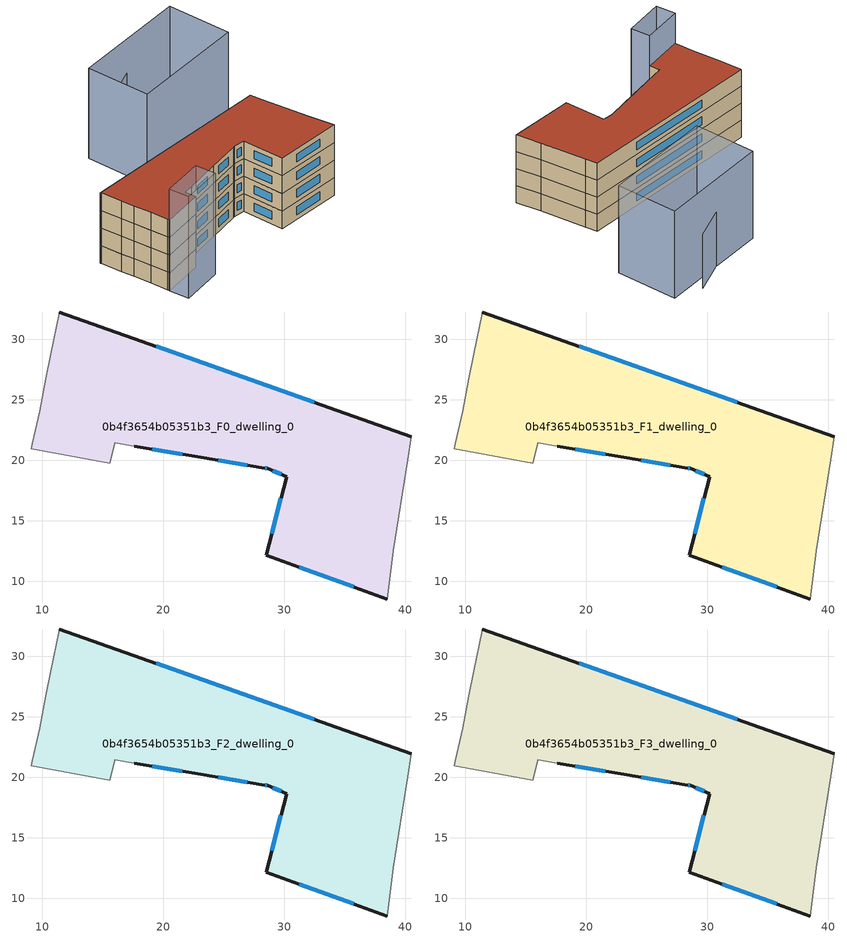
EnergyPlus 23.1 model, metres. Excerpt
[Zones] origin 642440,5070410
0b4f3654b05351b3_F0_dwelling_0
 floor ground (EU_floor_Construction): 40.51,21.96 40.21,20.05 39.01,12.55 38.51,8.55 28.5,12.15 30.21,18.66 28.6,19.36 28.41,19.36 23.1,20.26 17.6,21.16 16,21.46 16,21.36 15.6,19.76 9.09,20.96 9.19,21.36 9.79,24.07 10.29,26.77 10.69,28.77 11.4,32.17 11.4,32.27 z0
 wall outside (EU_wall_Construction): 17.6,21.16 23.1,20.26 28.41,19.36 28.6,19.36 30.21,18.66 28.5,12.15 38.51,8.55 / 40.51,21.96 11.4,32.27 z0:3
 wall adiabatic (EU_wall_Construction): 11.4,32.27 11.4,32.17 10.69,28.77 10.29,26.77 9.79,24.07 9.19,21.36 9.09,20.96 15.6,19.76 16,21.36 16,21.46 17.6,21.16 / 38.51,8.55 39.01,12.55 40.21,20.05 40.51,21.96 z0:3
 window (EU_Window_Construction): 31.26,11.16 35.76,9.54 / 29.74,16.87 28.97,13.94 / 29.05,19.16 29.77,18.85 / 28.46,19.36 28.55,19.36 / 24.56,20.01 26.95,19.61 / 19.11,20.91 21.59,20.51 / 32.5,24.79 19.41,29.43 z0.83:2.17
0b4f3654b05351b3_F1_dwelling_0
 floor to 0b4f3654b05351b3_F0_dwelling_0 (EU_floor_Construction): 40.51,21.96 40.21,20.05 39.01,12.55 38.51,8.55 28.5,12.15 30.21,18.66 28.6,19.36 28.4,19.36 23.1,20.26 17.6,21.16 16,21.46 16,21.36 15.6,19.76 9.09,20.96 9.19,21.36 9.79,24.07 10.29,26.77 10.69,28.77 11.4,32.17 11.4,32.27 z3
 wall outside (EU_wall_Construction): 17.6,21.16 23.1,20.26 28.41,19.36 28.6,19.36 30.21,18.66 28.5,12.15 38.51,8.55 / 40.51,21.96 11.4,32.27 z3:6
 wall adiabatic (EU_wall_Construction): 11.4,32.27 11.4,32.17 10.69,28.77 10.29,26.77 9.79,24.07 9.19,21.36 9.09,20.96 15.6,19.76 16,21.36 16,21.46 17.6,21.16 / 38.51,8.55 39.01,12.55 40.21,20.05 40.51,21.96 z3:6
 window (EU_Window_Construction): 31.26,11.16 35.76,9.54 / 29.74,16.87 28.97,13.94 / 29.05,19.16 29.77,18.85 / 28.46,19.36 28.55,19.36 / 24.56,20.01 26.95,19.61 / 19.11,20.91 21.59,20.51 / 32.5,24.79 19.41,29.43 z3.83:5.17
0b4f3654b05351b3_F2_dwelling_0
 floor to 0b4f3654b05351b3_F1_dwelling_0 (EU_floor_Construction): 40.51,21.96 40.21,20.05 39.01,12.55 38.51,8.55 28.5,12.15 30.21,18.66 28.6,19.36 28.4,19.36 23.1,20.26 17.6,21.16 16,21.46 16,21.36 15.6,19.76 9.09,20.96 9.19,21.36 9.79,24.07 10.29,26.77 10.69,28.77 11.4,32.17 11.4,32.27 z6
 wall outside (EU_wall_Construction): 17.6,21.16 23.1,20.26 28.41,19.36 28.6,19.36 30.21,18.66 28.5,12.15 38.51,8.55 / 40.51,21.96 11.4,32.27 z6:9
 wall adiabatic (EU_wall_Construction): 11.4,32.27 11.4,32.17 10.69,28.77 10.29,26.77 9.79,24.07 9.19,21.36 9.09,20.96 15.6,19.76 16,21.36 16,21.46 17.6,21.16 / 38.51,8.55 39.01,12.55 40.21,20.05 40.51,21.96 z6:9
 window (EU_Window_Construction): 31.26,11.16 35.76,9.54 / 29.74,16.87 28.97,13.94 / 29.05,19.16 29.77,18.85 / 28.46,19.36 28.55,19.36 / 24.56,20.01 26.95,19.61 / 19.11,20.91 21.59,20.51 / 32.5,24.79 19.41,29.43 z6.83:8.17
0b4f3654b05351b3_F3_dwelling_0
 floor to 0b4f3654b05351b3_F2_dwelling_0 (EU_floor_Construction): 40.51,21.96 40.21,20.05 39.01,12.55 38.51,8.55 28.5,12.15 30.21,18.66 28.6,19.36 28.4,19.36 23.1,20.26 17.6,21.16 16,21.46 16,21.36 15.6,19.76 9.09,20.96 9.19,21.36 9.79,24.07 10.29,26.77 10.69,28.77 11.4,32.17 11.4,32.27 z9
 wall outside (EU_wall_Construction): 17.6,21.16 23.1,20.26 28.41,19.36 28.6,19.36 30.21,18.66 28.5,12.15 38.51,8.55 / 40.51,21.96 11.4,32.27 z9:12
 wall adiabatic (EU_wall_Construction): 11.4,32.27 11.4,32.17 10.69,28.77 10.29,26.77 9.79,24.07 9.19,21.36 9.09,20.96 15.6,19.76 16,21.36 16,21.46 17.6,21.16 / 38.51,8.55 39.01,12.55 40.21,20.05 40.51,21.96 z9:12
 window (EU_Window_Construction): 31.26,11.16 35.76,9.54 / 29.74,16.87 28.97,13.94 / 29.05,19.16 29.77,18.85 / 28.46,19.36 28.55,19.36 / 24.56,20.01 26.95,19.61 / 19.11,20.91 21.59,20.51 / 32.5,24.79 19.41,29.43 z9.83:11.17
 roof outside (EU_roof_Construction): 38.51,8.55 39.01,12.55 40.21,20.05 40.51,21.96 11.4,32.27 11.4,32.17 10.69,28.77 10.29,26.77 9.79,24.07 9.19,21.36 9.09,20.96 15.6,19.76 16,21.36 16,21.46 17.6,21.16 23.1,20.26 28.41,19.36 28.6,19.36 30.21,18.66 28.5,12.15 z12
shading: 15,16.62 8.49,17.86 / 8.49,17.86 9.09,21 / 9.09,21 15.6,19.76 / 15.6,19.76 15,16.62 z0:17.3; 51.33,38.46 48.72,28.66 / 48.72,28.66 30.92,33.39 / 30.92,33.39 33.52,43.19 / 33.52,43.19 51.33,38.46 z0:15.4; 47.52,41.27 36.46,40.68 z0:9.5
[Building]
EU S2 Campaign: North Axis=0; Terrain=City; Solar Distribution=FullExterior
[Site:Location]
Lyon-Bron: Latitude=45.75; Longitude=5; Time Zone=1; Elevation=198
[SizingPeriod:WeatherFileDays]
AnnualSizingPeriod: Begin Month=1; Begin Day of Month=1; End Month=12; End Day of Month=31; Day of Week for Start Day=Monday; Use Weather File Daylight Saving Period=No; Use Weather File Rain and Snow Indicators=No
[MATERIAL]
EU_InternalMass_Material: Roughness=MediumRough; Thickness=0.1; Conductivity=1; Density=1800; Specific Heat=900; Thermal Absorptance=0.9; Solar Absorptance=0.7; Visible Absorptance=0.7
[MATERIAL:NOMASS] Roughness=MediumRough; Thermal Absorptance=0.9; Solar Absorptance=0.7; Visible Absorptance=0.7
Name | Thermal Resistance
EU_wall_NoMass | 0.87146
EU_roof_NoMass | 0.842276
EU_floor_NoMass | 0.496999
[WINDOWMATERIAL:SIMPLEGLAZINGSYSTEM]
EU_Window_SimpleGlazing: UFactor=2.2525; Solar Heat Gain Coefficient=0.76; Visible Transmittance=0.76
[CONSTRUCTION]
EU_wall_Construction: EU_wall_NoMass
EU_roof_Construction: EU_roof_NoMass
EU_floor_Construction: EU_floor_NoMass
EU_InternalMass_Construction: EU_InternalMass_Material
EU_Window_Construction: EU_Window_SimpleGlazing
[ZONE] Type=1; Multiplier=1; Ceiling Height=autocalculate; Floor Area=autocalculate; Part of Total Floor Area=Yes
Name | Volume
0b4f3654b05351b3_F0_dwelling_0 | 941.509
0b4f3654b05351b3_F1_dwelling_0; 0b4f3654b05351b3_F2_dwelling_0 | 941.506
0b4f3654b05351b3_F3_dwelling_0 | 2824.52
[INTERNALMASS] Construction=EU_InternalMass_Construction; Surface Area=313.836
Name | Zone or ZoneList
0b4f3654b05351b3_F0_dwelling_0_EU_InternalMass | 0b4f3654b05351b3_F0_dwelling_0
0b4f3654b05351b3_F1_dwelling_0_EU_InternalMass | 0b4f3654b05351b3_F1_dwelling_0
0b4f3654b05351b3_F2_dwelling_0_EU_InternalMass | 0b4f3654b05351b3_F2_dwelling_0
0b4f3654b05351b3_F3_dwelling_0_EU_InternalMass | 0b4f3654b05351b3_F3_dwelling_0
[OTHEREQUIPMENT] Fuel Type=Electricity; Design Level Calculation Method=Watts/Area; Power per Zone Floor Area=1; Fraction Latent=0; Fraction Radiant=0; Fraction Lost=0; Carbon Dioxide Generation Rate=0; EndUse Subcategory=EU_Step8_InternalGains
Name | Zone or ZoneList or Space or SpaceList | Schedule
EU_Step8_InternalGain_0b4f3654b05351b3_F0_dwelling_0_f000 | 0b4f3654b05351b3_F0_dwelling_0 | EU_Step8_GainSchedule_0b4f3654b05351b3_F0_dwelling_0_f000
EU_Step8_InternalGain_0b4f3654b05351b3_F1_dwelling_0_f000 | 0b4f3654b05351b3_F1_dwelling_0 | EU_Step8_GainSchedule_0b4f3654b05351b3_F1_dwelling_0_f000
EU_Step8_InternalGain_0b4f3654b05351b3_F2_dwelling_0_f000 | 0b4f3654b05351b3_F2_dwelling_0 | EU_Step8_GainSchedule_0b4f3654b05351b3_F2_dwelling_0_f000
EU_Step8_InternalGain_0b4f3654b05351b3_F3_dwelling_0_f000 | 0b4f3654b05351b3_F3_dwelling_0 | EU_Step8_GainSchedule_0b4f3654b05351b3_F3_dwelling_0_f000
[ZONEVENTILATION:DESIGNFLOWRATE] Schedule=EU_AlwaysOn; Design Flow Rate Calculation Method=AirChanges/Hour; Air Changes per Hour=0.425; Ventilation Type=Natural; Fan Pressure Rise=0; Fan Total Efficiency=1; Constant Term Coefficient=1; Temperature Term Coefficient=0; Velocity Term Coefficient=0; Velocity Squared Term Coefficient=0; Minimum Indoor Temperature=-100; Maximum Indoor Temperature=100; Delta Temperature=-100; Minimum Outdoor Temperature=-100; Maximum Outdoor Temperature=100; Maximum Wind Speed=40
Name | Zone or ZoneList or Space or SpaceList
EU_ConstantAir_0b4f3654b05351b3_F0_dwelling_0 | 0b4f3654b05351b3_F0_dwelling_0
EU_ConstantAir_0b4f3654b05351b3_F1_dwelling_0 | 0b4f3654b05351b3_F1_dwelling_0
EU_ConstantAir_0b4f3654b05351b3_F2_dwelling_0 | 0b4f3654b05351b3_F2_dwelling_0
EU_ConstantAir_0b4f3654b05351b3_F3_dwelling_0 | 0b4f3654b05351b3_F3_dwelling_0
[HVACTEMPLATE:THERMOSTAT] Constant Heating Setpoint=20; Constant Cooling Setpoint=50
EU_HeatOnly_0b4f3654b05351b3_F0_dwelling_0; EU_HeatOnly_0b4f3654b05351b3_F1_dwelling_0; EU_HeatOnly_0b4f3654b05351b3_F2_dwelling_0; EU_HeatOnly_0b4f3654b05351b3_F3_dwelling_0
[HVACTEMPLATE:ZONE:IDEALLOADSAIRSYSTEM] System Availability Schedule=EU_AlwaysOn; Maximum Heating Supply Air Temperature=50; Minimum Cooling Supply Air Temperature=13; Maximum Heating Supply Air Humidity Ratio=0.0156; Minimum Cooling Supply Air Humidity Ratio=0.0077; Heating Limit=NoLimit; Cooling Limit=NoLimit; Heating Availability Schedule=EU_AlwaysOn; Cooling Availability Schedule=EU_CoolingOff; Dehumidification Control Type=ConstantSensibleHeatRatio; Cooling Sensible Heat Ratio=0.7; Dehumidification Setpoint=60; Humidification Control Type=None; Humidification Setpoint=30; Outdoor Air Method=None; Outdoor Air Flow Rate per Person=0.00944; Outdoor Air Flow Rate per Zone Floor Area=0; Outdoor Air Flow Rate per Zone=0; Demand Controlled Ventilation Type=None; Outdoor Air Economizer Type=NoEconomizer; Heat Recovery Type=None; Sensible Heat Recovery Effectiveness=0.7; Latent Heat Recovery Effectiveness=0.65
Name | Template Thermostat
0b4f3654b05351b3_F0_dwelling_0 | EU_HeatOnly_0b4f3654b05351b3_F0_dwelling_0
0b4f3654b05351b3_F1_dwelling_0 | EU_HeatOnly_0b4f3654b05351b3_F1_dwelling_0
0b4f3654b05351b3_F2_dwelling_0 | EU_HeatOnly_0b4f3654b05351b3_F2_dwelling_0
0b4f3654b05351b3_F3_dwelling_0 | EU_HeatOnly_0b4f3654b05351b3_F3_dwelling_0
[SIZING:ZONE] Zone Cooling Design Supply Air Temperature Input Method=SupplyAirTemperature; Zone Cooling Design Supply Air Temperature=13; Zone Heating Design Supply Air Temperature Input Method=SupplyAirTemperature; Zone Heating Design Supply Air Temperature=50; Zone Cooling Design Supply Air Humidity Ratio=0.008; Zone Heating Design Supply Air Humidity Ratio=0.008; Cooling Design Air Flow Method=DesignDay; Cooling Design Air Flow Rate=0; Cooling Minimum Air Flow per Zone Floor Area=0.000762; Cooling Minimum Air Flow=0; Cooling Minimum Air Flow Fraction=0.2; Heating Design Air Flow Method=DesignDay; Heating Design Air Flow Rate=0; Heating Maximum Air Flow per Zone Floor Area=0.002032; Heating Maximum Air Flow=0.141576; Heating Maximum Air Flow Fraction=0.3; Account for Dedicated Outdoor Air System=No; Dedicated Outdoor Air System Control Strategy=NeutralSupplyAir; Dedicated Outdoor Air Low Setpoint Temperature for Design=autosize; Dedicated Outdoor Air High Setpoint Temperature for Design=autosize; Zone Load Sizing Method=Sensible Load Only No Latent Load; Zone Latent Cooling Design Supply Air Humidity Ratio Input Method=HumidityRatioDifference; Zone Cooling Design Supply Air Humidity Ratio Difference=0.005; Zone Latent Heating Design Supply Air Humidity Ratio Input Method=HumidityRatioDifference; Zone Humidification Design Supply Air Humidity Ratio Difference=0.005
0b4f3654b05351b3_F0_dwelling_0; 0b4f3654b05351b3_F1_dwelling_0; 0b4f3654b05351b3_F2_dwelling_0; 0b4f3654b05351b3_F3_dwelling_0
[SCHEDULE:CONSTANT]
Name | Hourly Value
EU_AlwaysOn | 1
EU_CoolingOff | 0
[SCHEDULE:FILE] Column Number=1; Rows to Skip at Top=0; Number of Hours of Data=8760; Column Separator=Comma; Interpolate to Timestep=No; Minutes per Item=60; Adjust Schedule for Daylight Savings=Yes
Name | File
EU_Step8_GainSchedule_0b4f3654b05351b3_F0_dwelling_0_f000 | ../../schedules/0b4f3654b05351b3/0b4f3654b05351b3_F0_dwelling_0_f000_gain.csv
EU_Step8_GainSchedule_0b4f3654b05351b3_F1_dwelling_0_f000 | ../../schedules/0b4f3654b05351b3/0b4f3654b05351b3_F1_dwelling_0_f000_gain.csv
EU_Step8_GainSchedule_0b4f3654b05351b3_F2_dwelling_0_f000 | ../../schedules/0b4f3654b05351b3/0b4f3654b05351b3_F2_dwelling_0_f000_gain.csv
EU_Step8_GainSchedule_0b4f3654b05351b3_F3_dwelling_0_f000 | ../../schedules/0b4f3654b05351b3/0b4f3654b05351b3_F3_dwelling_0_f000_gain.csv
